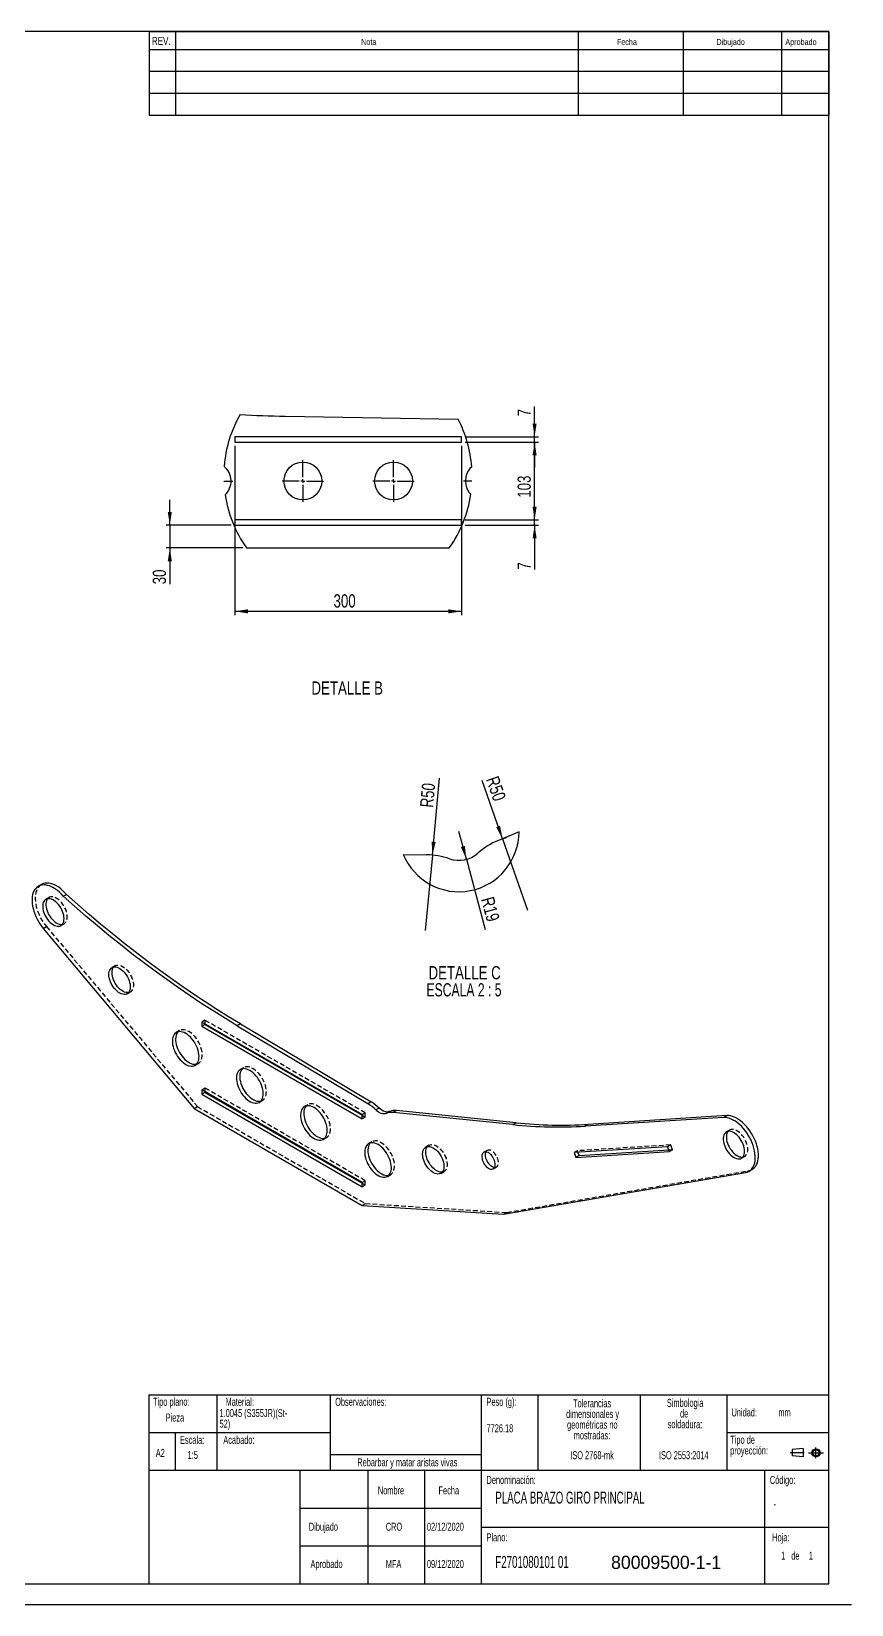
# Model space of a CAD drawing. Extents: x 0 to 2184, y -689 to 1399.
# Drawn here: x 376.9 to 594, y 0 to 416 of the extents above; entities that cross this region are included whole.
import ezdxf

# ---------------------------------------------------------------- set-up
doc = ezdxf.new("R2010")
doc.units = 0
for name, pattern in [('SLD-CENTRADA-TRAZOS-LARGOS', [19.05, 15.24, -1.27, 1.27, -1.27]), ('SLD-CONTINUA', [0]), ('SLD-DISCONTINUA', [1.905, 1.27, -0.635])]:
    doc.linetypes.add(name, pattern=pattern)
doc.layers.get('0').update_dxf_attribs({"linetype": 'CONTINUOUS'})
doc.layers.add('FORMATO', color=7, linetype='SLD-CONTINUA')
doc.layers.add('SLD-0', color=179, linetype='SLD-CONTINUA')
doc.styles.add('SLDTEXTSTYLE0', font='TXT', dxfattribs={"width": 0.75})
doc.styles.add('SLDTEXTSTYLE1', font='TXT', dxfattribs={"width": 0.605})
doc.styles.add('SLDTEXTSTYLE2', font='TXT', dxfattribs={"width": 0.6875})
doc.dimstyles.new('SLDDIMSTYLE0', dxfattribs={"dimtxt": 3.5, "dimasz": 3.5, "dimexe": 0, "dimexo": 0.0625, "dimgap": 0.875, "dimtad": 1, "dimdec": 1, "dimlfac": 5, "dimrnd": 1e-09, "dimzin": 12, "dimdsep": 46, "dimtxsty": 'SLDTEXTSTYLE0', "dimsah": 1, "dimcen": 0.09, "dimadec": 0, "dimazin": 0, "dimtfac": 1, "dimtdec": 1, "dimtmove": 0, "dimatfit": 0, "dimfxl": 1, "dimtolj": 1, "dimtzin": 12, "dimarcsym": 0})
doc.dimstyles.new('SLDDIMSTYLE1', dxfattribs={"dimtxt": 3.5, "dimasz": 3.5, "dimexe": 0, "dimexo": 0.0625, "dimgap": 0.875, "dimtad": 1, "dimdec": 1, "dimlfac": 5, "dimrnd": 1e-09, "dimzin": 12, "dimdsep": 46, "dimtxsty": 'SLDTEXTSTYLE0', "dimsah": 1, "dimcen": 0.09, "dimadec": 0, "dimazin": 0, "dimtfac": 1, "dimtdec": 1, "dimtofl": 0, "dimtmove": 0, "dimatfit": 3, "dimfxl": 1, "dimtolj": 1, "dimtzin": 12, "dimarcsym": 0})
doc.dimstyles.new('SLDDIMSTYLE10', dxfattribs={"dimtxt": 3.5, "dimasz": 3.5, "dimexe": 0, "dimexo": 0.0625, "dimgap": 0.875, "dimtad": 1, "dimdec": 1, "dimlfac": 2.5, "dimrnd": 1e-09, "dimzin": 12, "dimdsep": 46, "dimtxsty": 'SLDTEXTSTYLE0', "dimsah": 1, "dimcen": 0, "dimadec": 0, "dimazin": 0, "dimtfac": 1, "dimtdec": 1, "dimtofl": 0, "dimtmove": 0, "dimatfit": 3, "dimfxl": 1, "dimtolj": 1, "dimtzin": 12, "dimarcsym": 0})
doc.dimstyles.new('SLDDIMSTYLE9', dxfattribs={"dimtxt": 3.5, "dimasz": 3.5, "dimexe": 0, "dimexo": 0.0625, "dimgap": 0.875, "dimtad": 1, "dimdec": 1, "dimlfac": 2.5, "dimrnd": 1e-09, "dimzin": 12, "dimdsep": 46, "dimtxsty": 'SLDTEXTSTYLE0', "dimsah": 1, "dimcen": 0, "dimadec": 0, "dimazin": 0, "dimtfac": 1, "dimtdec": 1, "dimtofl": 0, "dimtmove": 0, "dimatfit": 3, "dimfxl": 1, "dimtolj": 1, "dimtzin": 12, "dimarcsym": 0})

# ---------------------------------------------------------------- blocks, each defined once
blk = doc.blocks.new('BLOQUE3')
at = {"color": 7, "linetype": 'SLD-CENTRADA-TRAZOS-LARGOS'}
for p, q in [((397.92, 130.06), (394.8, 130.06)), ((398.88, 130.02), (402.16, 130.02)), ((400.52, 128.85), (400.52, 131.19))]:
    blk.add_line(p, q, dxfattribs=at)
at = {"color": 7, "linetype": 'SLD-CONTINUA'}
for p, q in [((397.68, 130.95), (395.23, 130.77)), ((395.23, 130.77), (395.23, 129.34)), ((397.68, 129.16), (395.23, 129.34)), ((397.68, 130.95), (397.68, 129.16))]:
    blk.add_line(p, q, dxfattribs=at)
for radius in [0.892, 0.713]:
    blk.add_circle((400.52, 130.02), radius, dxfattribs=at)
blk = doc.blocks.new('SW_NOTE_0_1')
at = {"layer": 'SLD-0', "color": 0, "attachment_point": 1, "style": 'SLDTEXTSTYLE1'}
for s, insert, char_height in [('52)', (0, -0.09), 2.117), ('1.0045 (S355JR)(St-', (0, 2.73), 2.1167)]:
    blk.add_mtext(s, dxfattribs=dict(at, insert=insert, char_height=char_height))
blk = doc.blocks.new('SW_NOTE_0_2')
at = {"layer": 'SLD-0', "color": 0, "char_height": 2.117, "attachment_point": 2, "style": 'SLDTEXTSTYLE1'}
for s, insert in [('Simbologia', (7.11, 2.73)), ('de', (6.84, -0.09)), ('soldadura:', (7.06, -2.92))]:
    blk.add_mtext(s, dxfattribs=dict(at, insert=insert))
blk = doc.blocks.new('SW_NOTE_0_3')
at = {"layer": 'SLD-0', "color": 0, "attachment_point": 1, "style": 'SLDTEXTSTYLE1'}
for s, insert, char_height in [('Tipo de', (0, 2.73), 2.117), ('proyección:', (0, -0.09), 2.1167)]:
    blk.add_mtext(s, dxfattribs=dict(at, insert=insert, char_height=char_height))
blk = doc.blocks.new('SW_NOTE_0_4')
at = {"layer": 'SLD-0', "color": 0, "attachment_point": 2, "style": 'SLDTEXTSTYLE1'}
for s, insert, char_height in [('dimensionales y', (7.54, -0.09), 2.1167), ('Tolerancias', (7.41, 2.73), 2.1167), ('geométricas no', (7.46, -2.92), 2.1167), ('mostradas:', (7.38, -5.74), 2.117)]:
    blk.add_mtext(s, dxfattribs=dict(at, insert=insert, char_height=char_height))
blk = doc.blocks.new('_D_42')
at = {"layer": 'FORMATO', "color": 7, "transparency": 16777216}
for p, q in [((430.76, 306.45), (430.76, 261.68)), ((490.76, 306.45), (490.76, 261.68)), ((490.76, 262.68), (430.76, 262.68))]:
    blk.add_line(p, q, dxfattribs=at)
for points in [[(430.76, 262.68), (434.26, 262.14), (434.26, 263.22)], [(490.76, 262.68), (487.26, 263.22), (487.26, 262.14)]]:
    blk.add_solid(points, dxfattribs=at)
at = {"layer": 'FORMATO', "color": 7, "transparency": 16777216, "insert": (456.88, 267.19), "char_height": 3.5, "attachment_point": 1, "rotation": 0.0005, "style": 'SLDTEXTSTYLE0'}
blk.add_mtext('300', dxfattribs=at)
blk = doc.blocks.new('_D_43')
at = {"layer": 'FORMATO', "color": 7, "transparency": 16777216}
for p, q in [((510.1, 286.85), (510.1, 293.58)), ((491.76, 286.85), (511.1, 286.85)), ((491.76, 285.45), (511.1, 285.45)), ((510.1, 285.45), (510.1, 286.85)), ((510.1, 285.45), (510.1, 273.72))]:
    blk.add_line(p, q, dxfattribs=at)
for points in [[(510.1, 286.85), (510.64, 290.35), (509.56, 290.35)], [(510.1, 285.45), (509.56, 281.95), (510.64, 281.95)]]:
    blk.add_solid(points, dxfattribs=at)
at = {"layer": 'FORMATO', "color": 7, "transparency": 16777216, "insert": (505.59, 273.72), "char_height": 3.5, "attachment_point": 1, "rotation": 90.0005, "style": 'SLDTEXTSTYLE0'}
blk.add_mtext('7', dxfattribs=at)
blk = doc.blocks.new('_D_44')
at = {"layer": 'FORMATO', "color": 7, "transparency": 16777216}
for p, q in [((491.76, 307.45), (511.1, 307.45)), ((510.1, 286.85), (510.1, 307.45)), ((491.76, 286.85), (511.1, 286.85))]:
    blk.add_line(p, q, dxfattribs=at)
for points in [[(510.1, 307.45), (509.56, 303.95), (510.64, 303.95)], [(510.1, 286.85), (510.64, 290.35), (509.56, 290.35)]]:
    blk.add_solid(points, dxfattribs=at)
at = {"layer": 'FORMATO', "color": 7, "transparency": 16777216, "insert": (505.59, 292.73), "char_height": 3.5, "attachment_point": 1, "rotation": 90.0005, "style": 'SLDTEXTSTYLE0'}
blk.add_mtext('103', dxfattribs=at)
blk = doc.blocks.new('_D_45')
at = {"layer": 'FORMATO', "color": 7, "transparency": 16777216}
for p, q in [((413.54, 285.45), (413.54, 292.18)), ((429.76, 285.45), (412.54, 285.45)), ((413.54, 285.45), (413.54, 279.45)), ((432.83, 279.45), (412.54, 279.45)), ((413.54, 279.45), (413.54, 269.83))]:
    blk.add_line(p, q, dxfattribs=at)
for points in [[(413.54, 285.45), (414.08, 288.95), (413, 288.95)], [(413.54, 279.45), (413, 275.95), (414.08, 275.95)]]:
    blk.add_solid(points, dxfattribs=at)
at = {"layer": 'FORMATO', "color": 7, "transparency": 16777216, "insert": (409.03, 269.83), "char_height": 3.5, "attachment_point": 1, "rotation": 90.0005, "style": 'SLDTEXTSTYLE0'}
blk.add_mtext('30', dxfattribs=at)
blk = doc.blocks.new('_D_46')
at = {"layer": 'FORMATO', "color": 7, "transparency": 16777216}
for p, q in [((510.1, 308.85), (510.1, 316.85)), ((491.76, 308.85), (511.1, 308.85)), ((510.1, 307.45), (510.1, 308.85)), ((491.76, 307.45), (511.1, 307.45)), ((510.1, 307.45), (510.1, 300.72))]:
    blk.add_line(p, q, dxfattribs=at)
for points in [[(510.1, 308.85), (510.64, 312.35), (509.56, 312.35)], [(510.1, 307.45), (509.56, 303.95), (510.64, 303.95)]]:
    blk.add_solid(points, dxfattribs=at)
at = {"layer": 'FORMATO', "color": 7, "transparency": 16777216, "insert": (505.59, 314.27), "char_height": 3.5, "attachment_point": 1, "rotation": 90.0005, "style": 'SLDTEXTSTYLE0'}
blk.add_mtext('7', dxfattribs=at)
blk = doc.blocks.new('SW_CENTERMARKSYMBOL_18')
at = {"layer": 'FORMATO', "color": 0}
blk.add_line((0, 0), (2.43, 0), dxfattribs=at)
blk = doc.blocks.new('SW_CENTERMARKSYMBOL_19')
at = {"layer": 'FORMATO', "color": 0}
for p, q in [((0, 1), (0, 5.5)), ((-1, 0), (-5.5, 0)), ((0, 0), (-0.5, 0)), ((0, 0), (0, 0.5)), ((0, 0), (0, -0.5)), ((0, 0), (0.5, 0)), ((1, 0), (5.5, 0)), ((0, -1), (0, -5.5))]:
    blk.add_line(p, q, dxfattribs=at)
blk = doc.blocks.new('SW_CENTERMARKSYMBOL_20')
at = {"layer": 'FORMATO', "color": 0}
for p, q in [((0, 1), (0, 5.5)), ((-1, 0), (-5.5, 0)), ((0, 0), (-0.5, 0)), ((0, 0), (0, 0.5)), ((0, 0), (0, -0.5)), ((0, 0), (0.5, 0)), ((1, 0), (5.5, 0)), ((0, -1), (0, -5.5))]:
    blk.add_line(p, q, dxfattribs=at)
blk = doc.blocks.new('SW_CENTERMARKSYMBOL_21')
at = {"layer": 'FORMATO', "color": 0}
blk.add_line((0, 0), (-2.26, 0), dxfattribs=at)
blk = doc.blocks.new('_D_48')
at = {"layer": 'FORMATO', "color": 7, "transparency": 16777216}
for q in [(484.97, 218.55), (481.16, 178.31)]:
    blk.add_line((483.04, 198.22), q, dxfattribs=at)
blk.add_solid([(483.04, 198.22), (483.91, 201.65), (482.84, 201.76)], dxfattribs=at)
at = {"layer": 'FORMATO', "color": 7, "transparency": 16777216, "insert": (479.73, 211), "char_height": 3.5, "attachment_point": 1, "rotation": 84.5969, "style": 'SLDTEXTSTYLE0'}
blk.add_mtext('R50', dxfattribs=at)
blk = doc.blocks.new('_D_49')
at = {"layer": 'FORMATO', "color": 7, "transparency": 16777216}
for q in [(490.06, 204.44), (496.99, 178.57)]:
    blk.add_line((492.03, 197.1), q, dxfattribs=at)
blk.add_solid([(492.03, 197.1), (491.64, 200.62), (490.6, 200.34)], dxfattribs=at)
at = {"layer": 'FORMATO', "color": 7, "transparency": 16777216, "insert": (499.26, 187.47), "char_height": 3.5, "attachment_point": 1, "rotation": 285, "style": 'SLDTEXTSTYLE0'}
blk.add_mtext('R19', dxfattribs=at)
blk = doc.blocks.new('_D_50')
at = {"layer": 'FORMATO', "color": 7, "transparency": 16777216}
for q in [(496.23, 217.93), (508.18, 183.61)]:
    blk.add_line((501.6, 202.5), q, dxfattribs=at)
blk.add_arc((508.18, 183.61), 20, 106.3401, 109.5313, dxfattribs=at)
blk.add_solid([(501.6, 202.5), (500.96, 205.98), (499.94, 205.63)], dxfattribs=at)
at = {"layer": 'FORMATO', "color": 7, "transparency": 16777216, "insert": (500.48, 219.41), "char_height": 3.5, "attachment_point": 1, "rotation": 289.2025, "style": 'SLDTEXTSTYLE0'}
blk.add_mtext('R50', dxfattribs=at)
blk = doc.blocks.new('SW_NOTE_0_5')
at = {"layer": 'FORMATO', "color": 0, "char_height": 3.5, "attachment_point": 2}
for s, insert, style in [('DETALLE C', (11.38, 4.51), 'SLDTEXTSTYLE0'), ('ESCALA 2 : 5', (11.21, -0.01), 'SLDTEXTSTYLE2')]:
    blk.add_mtext(s, dxfattribs=dict(at, insert=insert, style=style))

msp = doc.modelspace()

# ---------------------------------------------------------------- linework, layer by layer
at = {"color": 7, "linetype": 'SLD-CONTINUA'}
for p, q in [((444.035773, 314.285453), (489.853621, 313.547075)), ((490.762346, 308.852061), (430.762347, 308.851548)), ((430.762347, 308.851548), (430.762362, 307.451549)), ((490.762357, 307.45206), (490.762346, 308.852061)), ((430.762362, 307.451549), (490.762357, 307.45206)), ((490.762532, 286.852061), (430.762534, 286.851549)), ((430.762534, 286.851549), (430.762541, 285.451548)), ((430.762541, 285.451548), (490.762545, 285.452062)), ((490.762545, 285.452062), (490.762532, 286.852061)), ((433.827091, 279.451577), (487.527157, 279.452035)), ((505.973001, 204.337727), (500.557123, 202.106154)), ((475.332663, 198.406256), (481.483875, 198.307126)), ((379.564519, 190.451525), (378.715991, 189.96168)), ((385.319393, 187.329427), (386.167922, 187.819272)), ((380.059989, 178.798654), (420.017816, 131.197954)), ((464.414606, 129.574968), (421.988202, 154.066793)), ((421.988202, 154.066793), (421.988204, 152.923633)), ((422.836732, 153.413478), (421.988204, 152.923633)), ((421.988204, 152.923633), (464.414616, 128.431805)), ((422.836734, 153.576953), (422.836732, 153.413478)), ((422.836732, 153.413478), (464.414604, 129.411492)), ((432.222452, 153.575379), (431.373924, 153.085534)), ((431.373924, 153.085534), (465.950692, 132.481331)), ((432.222452, 153.575379), (466.79922, 132.971176)), ((464.414741, 111.610996), (421.988329, 136.102819)), ((421.988329, 136.102819), (421.988331, 134.959661)), ((422.836859, 135.449506), (421.988331, 134.959661)), ((421.988331, 134.959661), (464.414743, 110.467833)), ((422.836861, 135.612982), (422.836859, 135.449506)), ((422.836859, 135.449506), (464.414739, 111.44752)), ((420.017816, 131.197954), (464.414782, 105.568565)), ((464.414616, 128.431805), (464.414606, 129.574968)), ((465.950692, 132.481331), (466.79922, 132.971176)), ((468.964956, 131.285998), (468.116428, 130.796153)), ((470.746473, 129.874223), (471.595001, 130.364068)), ((473.542638, 130.629315), (472.69411, 130.13947)), ((504.376741, 126.924444), (472.69411, 130.13947)), ((505.225269, 127.414288), (473.542638, 130.629315)), ((560.952994, 129.303199), (524.317408, 127.001722)), ((560.104465, 128.813354), (560.952994, 129.303199)), ((504.376741, 126.924444), (505.225269, 127.414288)), ((560.104465, 128.813354), (523.46888, 126.511877)), ((523.46888, 126.511877), (524.317408, 127.001722)), ((545.290529, 121.067453), (520.552666, 119.513399)), ((545.770473, 119.790563), (545.290529, 121.067453)), ((520.552666, 119.513399), (521.032607, 118.236512)), ((521.032607, 118.236512), (545.770473, 119.790563)), ((521.881136, 118.726357), (521.032607, 118.236512)), ((521.56149, 119.576775), (521.881136, 118.726357)), ((521.881136, 118.726357), (545.610175, 120.217033)), ((501.881142, 103.202857), (565.927989, 114.259791)), ((566.84668, 114.588454), (567.695208, 115.078299)), ((464.414743, 110.467833), (464.414741, 111.610996)), ((464.414782, 105.568565), (501.881142, 103.202857)), ((0, 0), (593.999974, 0))]:
    msp.add_line(p, q, dxfattribs=at)
at = {"color": 7, "linetype": 'SLD-DISCONTINUA'}
for p, q in [((381.564363, 186.987327), (380.715835, 186.497483)), ((380.059989, 178.798654), (380.908517, 179.288499)), ((380.908517, 179.288499), (420.866344, 131.687799)), ((384.715507, 179.569093), (385.564035, 180.058938)), ((399.079336, 168.95189), (398.230808, 168.462045)), ((402.23048, 161.533654), (403.079008, 162.023499)), ((422.83673, 154.556637), (421.988202, 154.066793)), ((465.263134, 130.064813), (422.83673, 154.556637)), ((422.83673, 154.556637), (422.836734, 153.576953)), ((416.094361, 151.782496), (415.245833, 151.292652)), ((420.245418, 142.632166), (421.093947, 143.122011)), ((433.064926, 141.985766), (432.216397, 141.495921)), ((422.836857, 136.592664), (421.988329, 136.102819)), ((465.263269, 112.100841), (422.836857, 136.592664)), ((422.836857, 136.592664), (422.836861, 135.612982)), ((437.215991, 132.835433), (438.06452, 133.325278)), ((420.017816, 131.197954), (420.866344, 131.687799)), ((420.866344, 131.687799), (465.26331, 106.05841)), ((450.035482, 132.189039), (449.186954, 131.699194)), ((464.414604, 129.411492), (465.263145, 128.92165)), ((465.263134, 130.064813), (464.414606, 129.574968)), ((465.263145, 128.92165), (465.263134, 130.064813)), ((465.263145, 128.92165), (464.414616, 128.431805)), ((561.695696, 125.470885), (560.847168, 124.98104)), ((454.186548, 123.038705), (455.035076, 123.52855)), ((467.006047, 122.392308), (466.157519, 121.902463)), ((482.132408, 121.458876), (481.28388, 120.969031)), ((546.139057, 121.557297), (521.401194, 120.003244)), ((546.139057, 121.557297), (545.290529, 121.067453)), ((546.619001, 120.280408), (546.139057, 121.557297)), ((497.508744, 120.092424), (496.660216, 119.602579)), ((521.401194, 120.003244), (520.552666, 119.513399)), ((521.401194, 120.003244), (521.56149, 119.576775)), ((545.610175, 120.217033), (546.619001, 120.280408)), ((546.619001, 120.280408), (545.770473, 119.790563)), ((564.846843, 118.052649), (565.695371, 118.542494)), ((471.157113, 113.241975), (472.005641, 113.73182)), ((485.283552, 114.040642), (486.13208, 114.530487)), ((499.160009, 115.272335), (500.008537, 115.762179)), ((502.72967, 103.692702), (566.776517, 114.749636)), ((565.927989, 114.259791), (566.776517, 114.749636)), ((464.414739, 111.44752), (465.263271, 110.957677)), ((465.263269, 112.100841), (464.414741, 111.610996)), ((465.263271, 110.957677), (464.414743, 110.467833)), ((465.263271, 110.957677), (465.263269, 112.100841)), ((464.414782, 105.568565), (465.26331, 106.05841)), ((465.26331, 106.05841), (502.72967, 103.692702)), ((501.881142, 103.202857), (502.72967, 103.692702))]:
    msp.add_line(p, q, dxfattribs=at)
at = {"color": 7, "linetype": 'SLD-CONTINUA', "flags": 128}
for points in [[(385.319393, 187.329427), (384.831877, 187.86964), (384.32533, 188.366339), (383.804295, 188.815063), (383.273479, 189.211766), (382.737622, 189.552893), (382.20159, 189.835358), (381.67016, 190.056636), (381.14815, 190.214724), (380.640253, 190.308201), (380.151005, 190.336237), (379.684836, 190.29857), (379.245954, 190.195534), (378.838268, 190.02807), (378.465471, 189.797675), (378.1309, 189.506429), (377.837585, 189.156944), (377.588161, 188.752366), (377.384851, 188.296341), (377.229514, 187.792962), (377.12353, 187.246764), (377.067842, 186.662665), (377.062983, 186.045907), (377.108968, 185.40205), (377.205398, 184.736881), (377.351406, 184.056384), (377.545668, 183.366685), (377.786437, 182.673988), (378.07156, 181.98452), (378.398463, 181.304488), (378.764198, 180.640012), (379.16548, 179.997067), (379.598711, 179.381435), (380.059989, 178.798654)], [(386.167922, 187.819272), (385.680405, 188.359485), (385.173858, 188.856184), (384.652823, 189.304908), (384.122007, 189.70161), (383.58615, 190.042738), (383.050118, 190.325202), (382.518688, 190.546481), (381.996678, 190.704569), (381.488781, 190.798046), (380.999534, 190.826082), (380.533364, 190.788415), (380.094482, 190.685379), (379.686796, 190.517915), (379.564519, 190.451525)], [(431.373924, 153.085534), (428.264597, 154.968759), (425.157007, 156.911708), (422.052056, 158.913822), (418.9506, 160.974541), (415.853561, 163.093261), (412.761817, 165.269379), (409.676234, 167.502279), (406.597709, 169.791317), (403.527129, 172.135836), (400.465366, 174.535167), (397.413313, 176.988618), (394.371797, 179.495503), (391.341749, 182.055083), (388.323985, 184.666642), (385.319393, 187.329427)], [(432.222452, 153.575379), (429.113125, 155.458604), (426.005535, 157.401553), (422.900585, 159.403667), (419.799128, 161.464385), (416.702089, 163.583106), (413.610346, 165.759223), (410.524762, 167.992124), (407.446237, 170.281162), (404.375657, 172.625681), (401.313894, 175.025012), (398.261841, 177.478463), (395.220325, 179.985347), (392.190277, 182.544928), (389.172514, 185.156487), (386.167922, 187.819272)], [(379.944414, 183.979696), (380.04456, 183.501177), (380.192385, 183.014304), (380.385213, 182.527778), (380.619639, 182.050269), (380.891469, 181.590301), (381.195859, 181.156082), (381.527365, 180.755363), (381.880061, 180.3953), (382.247688, 180.082304), (382.623666, 179.821969), (383.001268, 179.618946), (383.373796, 179.476844), (383.734563, 179.398212), (384.077149, 179.384449), (384.395455, 179.435794), (384.683773, 179.55134), (384.936969, 179.729022), (385.150526, 179.965669), (385.32064, 180.257055), (385.444256, 180.597987), (385.519199, 180.982371), (385.544101, 181.403358), (385.518527, 181.853431), (385.44294, 182.324558), (385.318689, 182.808331), (385.147985, 183.296118), (384.933864, 183.77922), (384.680177, 184.249004), (384.391423, 184.697098), (384.072771, 185.115499), (383.729901, 185.496743), (383.368932, 185.834027), (382.996292, 186.121335), (382.618662, 186.353532), (382.242763, 186.526479), (381.875286, 186.637095), (381.522829, 186.683394), (381.19164, 186.664562), (380.887647, 186.58093), (380.616295, 186.433984), (380.382392, 186.226358), (380.19012, 185.961753), (380.042923, 185.644887), (379.943423, 185.281417), (379.893404, 184.877826), (379.893724, 184.441326), (379.944414, 183.979696)], [(381.185608, 186.663576), (381.038648, 186.451598), (380.891452, 186.134732), (380.791951, 185.771262), (380.741932, 185.36767), (380.742252, 184.931171), (380.792943, 184.469541)], [(380.792943, 184.469541), (380.893088, 183.991022), (381.040913, 183.504149), (381.233741, 183.017623), (381.468167, 182.540114), (381.739998, 182.080146), (382.044388, 181.645927), (382.375893, 181.245208), (382.728589, 180.885145), (383.096216, 180.572149), (383.472194, 180.311814), (383.849796, 180.10879), (384.222324, 179.966689), (384.583092, 179.888057), (384.925677, 179.874294), (385.094271, 179.892842)], [(403.001901, 164.051442), (403.052592, 163.589811), (403.052928, 163.153306), (403.002893, 162.74972), (402.903392, 162.38625), (402.756195, 162.069384), (402.56394, 161.804774), (402.330037, 161.597147), (402.058668, 161.450207), (401.754675, 161.366575), (401.423504, 161.347738), (401.071029, 161.394042), (400.703569, 161.504653), (400.327653, 161.677605), (399.950023, 161.909803), (399.5774, 162.197105), (399.216431, 162.534389), (398.873545, 162.915638), (398.554893, 163.33404), (398.266155, 163.782127), (398.012452, 164.251918), (397.798347, 164.735014), (397.627643, 165.222801), (397.503375, 165.70658), (397.427788, 166.177707), (397.402231, 166.627774), (397.427133, 167.048761), (397.502059, 167.433151), (397.625692, 167.774077), (397.795789, 168.065469), (398.009346, 168.302116), (398.262559, 168.479792), (398.550877, 168.595338), (398.869167, 168.646688), (399.211752, 168.632925), (399.572536, 168.554288), (399.945048, 168.412192), (400.322666, 168.209163), (400.698628, 167.948834), (401.066255, 167.635838), (401.418967, 167.275768), (401.750473, 166.87505), (402.054846, 166.440836), (402.326677, 165.980869), (402.561103, 165.50336), (402.753947, 165.016828), (402.901756, 164.52996), (403.001901, 164.051442)], [(402.609244, 161.857404), (402.603204, 161.85642), (402.272032, 161.837582), (401.919557, 161.883887), (401.552098, 161.994498), (401.176182, 162.16745), (400.798551, 162.399647), (400.425928, 162.68695), (400.064959, 163.024234), (399.722073, 163.405483), (399.403421, 163.823885), (399.114683, 164.271972), (398.86098, 164.741763), (398.646875, 165.224859), (398.476171, 165.712646), (398.351903, 166.196425), (398.276316, 166.667552), (398.25076, 167.117619), (398.275661, 167.538606), (398.350587, 167.922996), (398.47422, 168.263922), (398.644318, 168.555313), (398.700581, 168.628138)], [(414.281565, 148.145417), (414.389533, 147.615707), (414.544608, 147.076829), (414.744626, 146.536342), (414.986776, 146.001835), (415.267636, 145.480818), (415.583303, 144.980593), (415.929307, 144.508193), (416.300806, 144.070246), (416.692599, 143.672894), (417.09917, 143.321721), (417.514824, 143.021654), (417.933703, 142.776912), (418.349963, 142.590915), (418.75772, 142.466292), (419.151275, 142.404783), (419.525105, 142.407252), (419.873936, 142.47367), (420.192908, 142.603095), (420.477518, 142.793718), (420.723778, 143.042859), (420.928235, 143.347022), (421.088016, 143.701936), (421.200875, 144.102621), (421.265232, 144.543451), (421.280174, 145.018239), (421.245508, 145.520315), (421.161707, 146.042639), (421.029949, 146.577874), (420.852094, 147.118506), (420.630624, 147.656948), (420.368658, 148.185637), (420.069867, 148.697157), (419.73845, 149.184326), (419.379062, 149.640301), (418.996744, 150.058687), (418.596855, 150.433609), (418.185035, 150.759797), (417.767027, 151.032684), (417.348726, 151.248431), (416.936003, 151.40401), (416.534625, 151.497245), (416.150269, 151.526813), (415.788292, 151.492314), (415.453801, 151.39422), (415.151477, 151.233916), (414.885582, 151.013643), (414.659834, 150.736502), (414.477385, 150.406387), (414.340837, 150.027919), (414.252067, 149.606425), (414.212343, 149.147812), (414.222226, 148.658518), (414.281565, 148.145417)], [(415.706352, 151.474774), (415.508362, 151.226347), (415.325913, 150.896232), (415.189365, 150.517764), (415.100595, 150.09627), (415.060871, 149.637657), (415.070754, 149.148363), (415.130093, 148.635262)], [(415.130093, 148.635262), (415.238061, 148.105552), (415.393137, 147.566674), (415.593154, 147.026187), (415.835304, 146.49168), (416.116164, 145.970663), (416.431831, 145.470437), (416.777835, 144.998038), (417.149334, 144.560091), (417.541128, 144.162738), (417.947698, 143.811565), (418.363352, 143.511499), (418.782231, 143.266756), (419.198491, 143.08076), (419.606248, 142.956137), (419.999803, 142.894628), (420.373633, 142.897097), (420.633436, 142.939886)], [(431.25213, 138.348684), (431.360097, 137.818977), (431.515173, 137.280098), (431.715191, 136.739612), (431.957333, 136.205108), (432.238201, 135.684088), (432.55386, 135.183865), (432.899872, 134.711463), (433.271379, 134.273513), (433.663164, 133.876163), (434.069743, 133.524987), (434.485389, 133.224924), (434.904276, 132.980176), (435.320519, 132.794188), (435.728284, 132.669561), (436.12184, 132.608053), (436.495661, 132.610525), (436.844501, 132.676939), (437.163473, 132.806365), (437.448083, 132.996987), (437.694342, 133.246129), (437.8988, 133.550291), (438.058581, 133.905205), (438.17144, 134.305891), (438.235796, 134.746721), (438.250739, 135.221508), (438.216073, 135.723585), (438.132272, 136.245909), (438.000513, 136.781143), (437.822659, 137.321773), (437.601189, 137.860215), (437.339222, 138.388907), (437.040432, 138.900427), (436.709015, 139.387595), (436.349627, 139.843571), (435.967309, 140.261956), (435.56742, 140.636878), (435.155591, 140.963068), (434.737592, 141.235954), (434.319291, 141.451701), (433.90656, 141.607281), (433.505198, 141.700513), (433.120834, 141.730082), (432.758865, 141.695581), (432.424366, 141.59749), (432.12205, 141.437181), (431.856147, 141.216913), (431.63039, 140.939775), (431.44795, 140.609657), (431.311394, 140.231192), (431.222631, 139.809694), (431.182908, 139.351081), (431.19279, 138.861788), (431.25213, 138.348684)], [(432.676908, 141.678046), (432.478918, 141.42962), (432.296478, 141.099502), (432.159922, 140.721036), (432.071159, 140.299539), (432.031436, 139.840926), (432.041319, 139.351633), (432.100658, 138.838529)], [(432.100658, 138.838529), (432.208626, 138.308822), (432.363701, 137.769943), (432.563719, 137.229456), (432.805861, 136.694953), (433.086729, 136.173933), (433.402388, 135.67371), (433.7484, 135.201308), (434.119907, 134.763358), (434.511692, 134.366008), (434.918271, 134.014832), (435.333917, 133.714769), (435.752804, 133.470021), (436.169048, 133.284033), (436.576812, 133.159406), (436.970368, 133.097897), (437.344189, 133.100369), (437.604001, 133.143155)], [(448.222686, 128.551957), (448.330654, 128.022249), (448.485738, 127.483368), (448.685747, 126.942884), (448.927897, 126.408377), (449.208766, 125.887358), (449.524424, 125.387135), (449.870428, 124.914735), (450.241935, 124.476785), (450.633729, 124.079433), (451.040299, 123.72826), (451.455946, 123.428194), (451.874832, 123.183448), (452.291084, 122.997458), (452.698841, 122.872834), (453.092396, 122.811325), (453.466226, 122.813792), (453.815065, 122.880209), (454.134038, 123.009634), (454.418648, 123.200257), (454.664907, 123.449399), (454.869365, 123.753561), (455.029146, 124.108475), (455.142005, 124.509158), (455.206353, 124.949991), (455.221304, 125.424778), (455.186638, 125.926855), (455.102837, 126.449179), (454.971078, 126.984413), (454.793215, 127.525046), (454.571754, 128.063485), (454.309787, 128.592176), (454.010997, 129.103697), (453.679579, 129.590865), (453.320192, 130.046841), (452.937873, 130.465225), (452.537985, 130.840148), (452.126156, 131.166337), (451.708149, 131.439226), (451.289847, 131.654974), (450.877124, 131.810551), (450.475755, 131.903783), (450.09139, 131.933354), (449.729421, 131.898853), (449.394931, 131.800759), (449.092607, 131.640454), (448.826703, 131.420185), (448.600955, 131.143044), (448.418515, 130.812927), (448.281958, 130.434461), (448.193188, 130.012967), (448.153472, 129.554351), (448.163347, 129.06506), (448.222686, 128.551957)], [(449.647473, 131.881316), (449.449483, 131.632889), (449.267043, 131.302771), (449.130486, 130.924306), (449.041716, 130.502812), (449.002, 130.044196), (449.011875, 129.554905), (449.071214, 129.041802)], [(449.071214, 129.041802), (449.179182, 128.512094), (449.334266, 127.973213), (449.534275, 127.432729), (449.776425, 126.898222), (450.057294, 126.377203), (450.372953, 125.87698), (450.718956, 125.40458), (451.090464, 124.96663), (451.482257, 124.569278), (451.888827, 124.218105), (452.304474, 123.918039), (452.723361, 123.673293), (453.139612, 123.487302), (453.547369, 123.362679), (453.940925, 123.30117), (454.314755, 123.303636), (454.574558, 123.346428)], [(470.746473, 129.874223), (470.467601, 129.790011), (470.163466, 129.764386), (469.839237, 129.797789), (469.500438, 129.889648), (469.152823, 130.038402), (468.802317, 130.24152), (468.454886, 130.495542), (468.116428, 130.796153)], [(471.595001, 130.364068), (471.316129, 130.279856), (471.011995, 130.254231), (470.687765, 130.287634), (470.348966, 130.379493), (470.001351, 130.528247), (469.650845, 130.731365), (469.303414, 130.985387), (468.964956, 131.285998)], [(567.695208, 115.078299), (567.99707, 115.281101), (568.329385, 115.584881), (568.619032, 115.947791), (568.863346, 116.366489), (569.060078, 116.837119), (569.207414, 117.35535), (569.303998, 117.916407), (569.348943, 118.515126), (569.341833, 119.145995), (569.282735, 119.803203), (569.172191, 120.4807), (569.011221, 121.172248), (568.801306, 121.871479), (568.544379, 122.571955), (568.242806, 123.267227), (567.899363, 123.950892), (567.517213, 124.616655), (567.099874, 125.258387), (566.65119, 125.870178), (566.175292, 126.446396), (565.67656, 126.981735), (565.159588, 127.471266), (564.629136, 127.910481), (564.090087, 128.295336), (563.547406, 128.622288), (563.006088, 128.888327), (562.471119, 129.091002), (561.947423, 129.228446), (561.439823, 129.299397), (560.952994, 129.303199)], [(560.075754, 122.463252), (560.175899, 121.984733), (560.323709, 121.497864), (560.516548, 121.011334), (560.750974, 120.533826), (561.022804, 120.073858), (561.327186, 119.639642), (561.65869, 119.238924), (562.011399, 118.878855), (562.37902, 118.565862), (562.754992, 118.305528), (563.132606, 118.102501), (563.505123, 117.960403), (563.865896, 117.88177), (564.208487, 117.868005), (564.526783, 117.919353), (564.815102, 118.034899), (565.068301, 118.21258), (565.281861, 118.449226), (565.451971, 118.740613), (565.575595, 119.081542), (565.650528, 119.46593), (565.675431, 119.886916), (565.649861, 120.336988), (565.574274, 120.808115), (565.450019, 121.291889), (565.279313, 121.779677), (565.065203, 122.262776), (564.811509, 122.732562), (564.522758, 123.180655), (564.204103, 123.599057), (563.861231, 123.980301), (563.50026, 124.317586), (563.127631, 124.604891), (562.749995, 124.837089), (562.37409, 125.010038), (562.006624, 125.120651), (561.654155, 125.166954), (561.322972, 125.14812), (561.018985, 125.064486), (560.74762, 124.917545), (560.513718, 124.709918), (560.321454, 124.44531), (560.174258, 124.128444), (560.074758, 123.764974), (560.024728, 123.361386), (560.025062, 122.924882), (560.075754, 122.463252)], [(565.927989, 114.259791), (566.368518, 114.371702), (566.776621, 114.549402), (567.148542, 114.791256), (567.480856, 115.095037), (567.770504, 115.457947), (568.014818, 115.876644), (568.211549, 116.347275), (568.358885, 116.865505), (568.45547, 117.426562), (568.500415, 118.025282), (568.493305, 118.65615), (568.434206, 119.313358), (568.323663, 119.990855), (568.162693, 120.682403), (567.952778, 121.381634), (567.695851, 122.082111), (567.394278, 122.777382), (567.050834, 123.461047), (566.668685, 124.12681), (566.251346, 124.768542), (565.802662, 125.380334), (565.326763, 125.956551), (564.828032, 126.49189), (564.31106, 126.981421), (563.780608, 127.420637), (563.241559, 127.805492), (562.698878, 128.132443), (562.15756, 128.398482), (561.622591, 128.601157), (561.098895, 128.738602), (560.591295, 128.809552), (560.104465, 128.813354)], [(561.316939, 125.147134), (561.169982, 124.935155), (561.022787, 124.618289), (560.923286, 124.254819), (560.873256, 123.851231), (560.873591, 123.414727), (560.924282, 122.953097)], [(465.193251, 118.755227), (465.301219, 118.225519), (465.456303, 117.686638), (465.656312, 117.146154), (465.898454, 116.61165), (466.179331, 116.090627), (466.494981, 115.590405), (466.840993, 115.118002), (467.212501, 114.680052), (467.604294, 114.282703), (468.010864, 113.93153), (468.426511, 113.631464), (468.845397, 113.386718), (469.261641, 113.200727), (469.669405, 113.076104), (470.062961, 113.014595), (470.436783, 113.017064), (470.78563, 113.083479), (471.104594, 113.212907), (471.389213, 113.403524), (471.635472, 113.652668), (471.83993, 113.956831), (471.999702, 114.311748), (472.112561, 114.712431), (472.176918, 115.15326), (472.191868, 115.628048), (472.157194, 116.130127), (472.073393, 116.652451), (471.941643, 117.187683), (471.76378, 117.728315), (471.54231, 118.266757), (471.280344, 118.795449), (470.981562, 119.306966), (470.650144, 119.794135), (470.290757, 120.25011), (469.90843, 120.668498), (469.508549, 121.043418), (469.096713, 121.36961), (468.678713, 121.642496), (468.260412, 121.858243), (467.847681, 122.013823), (467.44632, 122.107052), (467.061955, 122.136624), (466.699986, 122.10212), (466.365495, 122.004029), (466.063172, 121.843724), (465.797268, 121.623455), (465.571511, 121.346317), (465.389079, 121.016196), (465.252515, 120.637734), (465.163752, 120.216237), (465.124037, 119.757621), (465.133912, 119.26833), (465.193251, 118.755227)], [(466.618038, 122.084583), (466.420039, 121.836162), (466.237608, 121.506041), (466.101043, 121.127579), (466.012281, 120.706081), (465.972565, 120.247466), (465.98244, 119.758175), (466.041779, 119.245072)], [(486.054965, 116.558432), (486.105655, 116.096801), (486.105991, 115.660297), (486.055964, 115.256707), (485.956464, 114.893238), (485.809267, 114.576371), (485.617004, 114.311764), (485.3831, 114.104138), (485.111732, 113.957196), (484.807747, 113.873563), (484.476567, 113.854728), (484.124093, 113.901032), (483.756633, 114.011643), (483.380725, 114.184591), (483.003087, 114.416793), (482.630464, 114.704096), (482.269486, 115.041382), (481.926616, 115.422626), (481.607965, 115.841027), (481.31921, 116.289119), (481.065515, 116.758907), (480.851402, 117.242006), (480.680698, 117.729795), (480.556447, 118.213567), (480.48086, 118.684693), (480.455287, 119.134766), (480.480188, 119.555753), (480.555123, 119.94014), (480.678747, 120.28107), (480.848861, 120.572457), (481.062418, 120.809102), (481.315615, 120.986783), (481.603941, 121.102327), (481.922231, 121.153677), (482.264824, 121.139913), (482.6256, 121.061277), (482.998111, 120.919181), (483.37573, 120.716152), (483.7517, 120.45582), (484.119318, 120.142828), (484.472031, 119.782757), (484.803536, 119.382038), (485.107918, 118.947823), (485.379749, 118.487855), (485.614175, 118.010346), (485.807011, 117.523819), (485.954819, 117.036949), (486.054965, 116.558432)], [(485.662308, 114.364393), (485.656275, 114.363408), (485.325095, 114.344573), (484.972621, 114.390877), (484.605161, 114.501488), (484.229254, 114.674436), (483.851615, 114.906638), (483.478992, 115.193941), (483.118014, 115.531227), (482.775144, 115.912471), (482.456493, 116.330872), (482.167738, 116.778964), (481.914043, 117.248752), (481.699931, 117.731851), (481.529226, 118.21964), (481.404975, 118.703412), (481.329388, 119.174538), (481.303815, 119.62461), (481.328716, 120.045598), (481.403651, 120.429985), (481.527276, 120.770915), (481.697389, 121.062302), (481.753645, 121.135128)], [(560.924282, 122.953097), (561.024427, 122.474577), (561.172237, 121.987709), (561.365076, 121.501179), (561.599502, 121.02367), (561.871332, 120.563703), (562.175714, 120.129487), (562.507218, 119.728769), (562.859927, 119.3687), (563.227548, 119.055706), (563.60352, 118.795373), (563.981134, 118.592346), (564.353651, 118.450248), (564.714424, 118.371615), (565.057015, 118.35785), (565.2256, 118.376401)], [(466.041779, 119.245072), (466.149747, 118.715364), (466.304831, 118.176483), (466.50484, 117.635999), (466.746982, 117.101495), (467.027859, 116.580472), (467.343509, 116.08025), (467.689521, 115.607847), (468.061029, 115.169897), (468.452822, 114.772547), (468.859392, 114.421374), (469.275039, 114.121308), (469.693925, 113.876563), (470.110169, 113.690572), (470.517934, 113.565949), (470.911489, 113.50444), (471.285311, 113.506909), (471.545122, 113.549697)], [(496.178082, 118.02896), (496.262757, 117.647935), (496.394829, 117.260853), (496.570498, 116.87885), (496.784696, 116.51292), (497.031271, 116.173586), (497.303136, 115.870608), (497.592454, 115.612711), (497.890914, 115.407307), (498.189926, 115.260306), (498.480892, 115.175935), (498.755436, 115.156627), (499.005658, 115.202934), (499.224365, 115.313524), (499.405263, 115.485215), (499.543149, 115.71307), (499.634057, 115.990531), (499.675369, 116.309616), (499.665894, 116.661152), (499.605912, 117.035016), (499.497148, 117.420457), (499.342722, 117.806391), (499.147084, 118.18171), (498.915861, 118.535617), (498.655705, 118.857934), (498.3741, 119.139383), (498.079148, 119.371874), (497.77933, 119.548713), (497.483272, 119.664818), (497.199498, 119.716844), (496.936166, 119.703296), (496.700858, 119.624561), (496.500327, 119.482912), (496.340362, 119.282417), (496.225556, 119.028844), (496.159203, 118.729494), (496.143225, 118.392972), (496.178082, 118.02896)], [(497.02661, 118.518805), (497.111285, 118.13778), (497.243358, 117.750697), (497.419026, 117.368695), (497.633224, 117.002765), (497.879799, 116.66343), (498.151665, 116.360453), (498.440982, 116.102556), (498.739442, 115.897152), (499.038454, 115.750151), (499.32942, 115.66578), (499.510092, 115.64576)]]:
    msp.add_lwpolyline(points, dxfattribs=at)
at = {"color": 7, "linetype": 'SLD-DISCONTINUA', "flags": 128}
for points in [[(379.564519, 190.451525), (379.314, 190.28752), (378.979428, 189.996274), (378.686114, 189.646788), (378.436689, 189.24221), (378.233379, 188.786186), (378.078042, 188.282807), (377.972058, 187.736609), (377.91637, 187.15251), (377.911511, 186.535752), (377.957496, 185.891895), (378.053926, 185.226726), (378.199935, 184.546229), (378.394196, 183.85653), (378.634965, 183.163833), (378.920088, 182.474365), (379.246991, 181.794333), (379.612726, 181.129856), (380.014008, 180.486912), (380.447239, 179.87128), (380.908517, 179.288499)], [(385.094271, 179.892842), (385.243983, 179.925639), (385.532301, 180.041185), (385.785498, 180.218867), (385.999054, 180.455514), (386.169168, 180.7469), (386.292784, 181.087832), (386.367727, 181.472216), (386.392629, 181.893202), (386.367055, 182.343276), (386.291469, 182.814403), (386.167217, 183.298176), (385.996513, 183.785963), (385.782392, 184.269065), (385.528705, 184.738849), (385.239951, 185.186943), (384.921299, 185.605344), (384.578429, 185.986588), (384.21746, 186.323871), (383.844821, 186.61118), (383.46719, 186.843377), (383.091291, 187.016324), (382.723814, 187.12694), (382.371357, 187.173239), (382.040168, 187.154407), (381.736176, 187.070775), (381.464824, 186.923829), (381.23092, 186.716203), (381.185608, 186.663576)], [(398.700581, 168.628138), (398.857874, 168.791961), (399.111087, 168.969637), (399.399405, 169.085183), (399.717695, 169.136533), (400.06028, 169.12277), (400.421065, 169.044133), (400.793576, 168.902037), (401.171195, 168.699008), (401.547156, 168.438679), (401.914783, 168.125683), (402.267495, 167.765613), (402.599001, 167.364895), (402.903374, 166.930681), (403.175205, 166.470714), (403.409631, 165.993205), (403.602475, 165.506673), (403.750284, 165.019805), (403.850429, 164.541286)], [(403.850429, 164.541286), (403.90112, 164.079656), (403.901456, 163.643151), (403.851421, 163.239565), (403.75192, 162.876095), (403.604724, 162.559229), (403.412468, 162.294619), (403.178565, 162.086992), (402.907196, 161.940052), (402.609244, 161.857404)], [(420.633436, 142.939886), (420.722464, 142.963514), (421.041436, 143.09294), (421.326046, 143.283563), (421.572306, 143.532704), (421.776763, 143.836866), (421.936544, 144.191781), (422.049403, 144.592466), (422.11376, 145.033296), (422.128702, 145.508084), (422.094036, 146.01016), (422.010235, 146.532484), (421.878477, 147.067719), (421.700622, 147.608351), (421.479152, 148.146793), (421.217186, 148.675482), (420.918396, 149.187002), (420.586978, 149.674171), (420.227591, 150.130146), (419.845272, 150.548532), (419.445383, 150.923454), (419.033563, 151.249642), (418.615556, 151.522529), (418.197254, 151.738276), (417.784531, 151.893855), (417.383153, 151.987089), (416.998797, 152.016658), (416.63682, 151.982159), (416.302329, 151.884065), (416.000005, 151.723761), (415.73411, 151.503488), (415.706352, 151.474774)], [(437.604001, 133.143155), (437.693029, 133.166784), (438.012001, 133.296209), (438.296611, 133.486832), (438.542871, 133.735974), (438.747328, 134.040136), (438.907109, 134.39505), (439.019968, 134.795736), (439.084325, 135.236566), (439.099267, 135.711353), (439.064601, 136.21343), (438.9808, 136.735754), (438.849042, 137.270988), (438.671187, 137.811618), (438.449717, 138.35006), (438.187751, 138.878752), (437.88896, 139.390272), (437.557543, 139.87744), (437.198155, 140.333416), (436.815837, 140.751801), (436.415948, 141.126723), (436.00412, 141.452913), (435.58612, 141.725799), (435.167819, 141.941546), (434.755088, 142.097126), (434.353726, 142.190358), (433.969362, 142.219927), (433.607393, 142.185426), (433.272894, 142.087335), (432.970579, 141.927026), (432.704675, 141.706758), (432.676908, 141.678046)], [(454.574558, 123.346428), (454.663594, 123.370054), (454.982566, 123.499479), (455.267176, 123.690102), (455.513435, 123.939244), (455.717893, 124.243406), (455.877674, 124.59832), (455.990533, 124.999003), (456.054881, 125.439835), (456.069832, 125.914623), (456.035166, 126.4167), (455.951365, 126.939023), (455.819606, 127.474258), (455.641743, 128.014891), (455.420282, 128.55333), (455.158315, 129.082021), (454.859525, 129.593542), (454.528107, 130.08071), (454.16872, 130.536685), (453.786402, 130.95507), (453.386513, 131.329993), (452.974684, 131.656182), (452.556677, 131.929071), (452.138375, 132.144818), (451.725653, 132.300396), (451.324283, 132.393627), (450.939918, 132.423199), (450.577949, 132.388698), (450.243459, 132.290604), (449.941135, 132.130299), (449.675231, 131.91003), (449.647473, 131.881316)], [(565.2256, 118.376401), (565.375311, 118.409198), (565.663631, 118.524743), (565.91683, 118.702425), (566.130389, 118.93907), (566.300499, 119.230458), (566.424123, 119.571387), (566.499056, 119.955775), (566.523959, 120.376761), (566.498389, 120.826833), (566.422802, 121.29796), (566.298548, 121.781734), (566.127842, 122.269522), (565.913731, 122.75262), (565.660037, 123.222407), (565.371286, 123.6705), (565.052631, 124.088902), (564.709759, 124.470146), (564.348788, 124.807431), (563.976159, 125.094735), (563.598523, 125.326934), (563.222618, 125.499883), (562.855152, 125.610496), (562.502683, 125.656798), (562.1715, 125.637965), (561.867514, 125.554331), (561.596148, 125.40739), (561.362247, 125.199762), (561.316939, 125.147134)], [(471.545122, 113.549697), (471.634158, 113.573323), (471.953122, 113.702752), (472.237741, 113.893369), (472.484, 114.142513), (472.688458, 114.446675), (472.84823, 114.801592), (472.961089, 115.202275), (473.025446, 115.643105), (473.040397, 116.117893), (473.005722, 116.619972), (472.921921, 117.142296), (472.790171, 117.677528), (472.612308, 118.21816), (472.390838, 118.756602), (472.128872, 119.285294), (471.83009, 119.796811), (471.498672, 120.28398), (471.139285, 120.739955), (470.756958, 121.158343), (470.357077, 121.533263), (469.945241, 121.859455), (469.527241, 122.132341), (469.10894, 122.348088), (468.696209, 122.503668), (468.294848, 122.596897), (467.910483, 122.626469), (467.548514, 122.591965), (467.214023, 122.493874), (466.9117, 122.333569), (466.645796, 122.1133), (466.618038, 122.084583)], [(481.753645, 121.135128), (481.910946, 121.298947), (482.164143, 121.476628), (482.452469, 121.592172), (482.770759, 121.643522), (483.113352, 121.629758), (483.474128, 121.551122), (483.846639, 121.409026), (484.224258, 121.205997), (484.600228, 120.945664), (484.967846, 120.632673), (485.320559, 120.272602), (485.652065, 119.871883), (485.956446, 119.437668), (486.228277, 118.977699), (486.462703, 118.500191), (486.655539, 118.013664), (486.803348, 117.526794), (486.903493, 117.048277)], [(486.903493, 117.048277), (486.954184, 116.586646), (486.95452, 116.150142), (486.904493, 115.746552), (486.804992, 115.383083), (486.657796, 115.066215), (486.465532, 114.801609), (486.231628, 114.593982), (485.96026, 114.447041), (485.662308, 114.364393)], [(499.510092, 115.64576), (499.603964, 115.646472), (499.854186, 115.692779), (500.072893, 115.803369), (500.253791, 115.97506), (500.391678, 116.202915), (500.482585, 116.480375), (500.523898, 116.799461), (500.514422, 117.150997), (500.45444, 117.524861), (500.345676, 117.910302), (500.191251, 118.296236), (499.995613, 118.671555), (499.764389, 119.025461), (499.504233, 119.347779), (499.222628, 119.629227), (498.927676, 119.861719), (498.627858, 120.038557), (498.331801, 120.154663), (498.048026, 120.206689), (497.784695, 120.193141), (497.549386, 120.114406), (497.348855, 119.972757), (497.18889, 119.772262), (497.158661, 119.718998)]]:
    msp.add_lwpolyline(points, dxfattribs=at)
at = {"color": 7, "linetype": 'SLD-CONTINUA'}
for centre in [(448.762447, 297.151702), (472.762445, 297.151908)]:
    msp.add_circle(centre, 4.999999, dxfattribs=at)
for centre, radius, start, end in [((460.677138, 298.410994), 32.869265, 150.17965224, 175.43782317), ((447.94747, 562.949134), 248.694446, 266.36036667, 269.09876123), ((460.676923, 298.411028), 32.869128, 4.3306832, 27.41900904), ((424.777814, 297.149381), 4.984686, 312.98478638, 51.04083064), ((496.741528, 297.154105), 4.979909, 131.33945991, 191.61061526), ((496.718957, 297.137702), 4.954512, 191.47734601, 224.73598249), ((460.677033, 298.411067), 32.869159, 188.58775938, 215.22697946), ((460.677, 298.411028), 32.869048, 324.77394551, 351.67240522), ((490.059683, 204.436037), 15.913622, 202.26598754, 359.64604185), ((508.176534, 183.614373), 20.000034, 112.39377216, 131.02640362), ((481.161607, 178.30972), 20.000003, 71.19223334, 89.07672862), ((490.059683, 204.436037), 7.6, 251.19222946, 311.02641473), ((459.796683, 122.338145), 11.864065, 45.47215844, 58.75424169), ((460.645211, 122.82799), 11.864065, 45.47215844, 58.75424169), ((472.231696, 126.251736), 3.915137, 83.21701232, 112.29368309), ((473.080225, 126.741581), 3.915137, 83.21701232, 112.29368309), ((516.434787, 242.963733), 116.664104, 264.06748818, 273.45666215), ((517.283315, 243.453578), 116.664104, 264.06748818, 273.45666215), ((498.904415, 118.919561), 1.920093, 155.39543909, 192.04716705)]:
    msp.add_arc(centre, radius, start, end, dxfattribs=at)
at = {"color": 7, "linetype": 'SLD-DISCONTINUA'}
msp.add_arc((566.323581, 117.464011), 2.751906, 279.47342996, 299.89606832, dxfattribs=at)
at = {"layer": 'FORMATO', "color": 7}
for p, q in [((587.96843, 416.046577), (17.784448, 416.046577)), ((587.96843, 5.5), (587.96843, 416.046577)), ((17.784448, 5.5), (587.96843, 5.5))]:
    msp.add_line(p, q, dxfattribs=at)
at = {"layer": 'FORMATO'}
for p, q in [((408.059897, 416.046577), (587.96843, 416.046577)), ((408.059897, 416.046577), (408.059897, 393.912162)), ((415.001996, 416.046577), (415.001996, 393.912162)), ((521.625481, 416.046577), (521.625481, 393.912162)), ((549.430668, 416.046577), (549.430668, 393.912162)), ((575.481173, 416.046577), (575.481173, 393.912162)), ((587.96843, 416.046577), (587.96843, 393.912162)), ((408.059897, 411.312162), (587.96843, 411.312162)), ((408.059897, 405.512162), (587.96843, 405.512162)), ((408.059897, 399.712162), (587.96843, 399.712162)), ((408.059897, 393.912162), (587.96843, 393.912162)), ((407.96843, 55.5), (587.96843, 55.5)), ((407.96843, 55.5), (407.96843, 5.5))]:
    msp.add_line(p, q, dxfattribs=at)
at = {"layer": 'SLD-0'}
for p, q in [((425.96843, 55.5), (425.96843, 35.5)), ((455.96843, 55.5), (455.96843, 35.5)), ((495.96843, 55.5), (495.96843, 35.5)), ((510.96843, 55.5), (510.96843, 35.5)), ((538.05014, 55.5), (538.05014, 35.5)), ((560.96843, 55.5), (560.96843, 35.5)), ((407.96843, 45.5), (425.96843, 45.5)), ((414.96843, 45.5), (414.96843, 35.5)), ((425.96843, 45.5), (455.96843, 45.5)), ((560.96843, 45.5), (587.96843, 45.5)), ((455.96843, 39.657928), (495.96843, 39.657928)), ((407.96843, 35.5), (587.96843, 35.5)), ((447.96843, 35.5), (447.96843, 5.5)), ((465.96843, 35.5), (465.96843, 5.5)), ((480.96843, 35.5), (480.96843, 5.5)), ((495.96843, 35.5), (495.96843, 5.5)), ((570.96843, 35.5), (570.96843, 5.5)), ((447.96843, 25.5), (495.96843, 25.5)), ((495.96843, 20.5), (570.96843, 20.5)), ((570.96843, 20.5), (587.96843, 20.5)), ((447.96843, 15.5), (495.96843, 15.5))]:
    msp.add_line(p, q, dxfattribs=at)

# ---------------------------------------------------------------- block references
at = {"color": 7, "linetype": 'Continuous', "xscale": 1.2, "yscale": 1.2, "zscale": 1.2}
msp.add_blockref('BLOQUE3', (103.957674, -115.907552), dxfattribs=at)
at = {"layer": 'FORMATO', "color": 7}
for name, p in [('SW_CENTERMARKSYMBOL_19', (448.762443, 297.151701)), ('SW_CENTERMARKSYMBOL_20', (472.762444, 297.151907)), ('SW_CENTERMARKSYMBOL_18', (427.832016, 297.151497)), ('SW_CENTERMARKSYMBOL_21', (493.521931, 297.152112))]:
    msp.add_blockref(name, p, dxfattribs=at)
at = {"layer": 'FORMATO'}
msp.add_blockref('SW_NOTE_0_5', (480.199952, 164.342728), dxfattribs=at)
at = {"layer": 'SLD-0'}
for name, p in [('SW_NOTE_0_4', (517.913851, 51.555976)), ('SW_NOTE_0_2', (542.841552, 51.665543)), ('SW_NOTE_0_1', (426.705142, 48.977025)), ('SW_NOTE_0_3', (561.882425, 41.890945))]:
    msp.add_blockref(name, p, dxfattribs=at)

# ---------------------------------------------------------------- texts
at = {"insert": (530.335367, 12.914892), "char_height": 3.5, "width": 37.3625, "attachment_point": 1}
msp.add_mtext('80009500-1-1\\P', dxfattribs=at)
at = {"layer": 'FORMATO', "style": 'SLDTEXTSTYLE0'}
for s, insert, char_height, attachment_point in [('REV.', (408.804126, 414.598717), 2.1166667, 1), ('Nota', (464.192814, 414.072396), 1.5875, 1), ('Fecha', (531.894836, 414.072396), 1.5875, 1), ('Dibujado', (558.229277, 414.072396), 1.5875, 1), ('Aprobado', (576.478501, 414.072396), 1.5875, 1), ('DETALLE B', (460.492847, 244.152148), 3.5, 2)]:
    msp.add_mtext(s, dxfattribs=dict(at, insert=insert, char_height=char_height, attachment_point=attachment_point))
at = {"layer": 'SLD-0', "style": 'SLDTEXTSTYLE1'}
for s, insert, char_height, attachment_point in [('Tipo plano:', (409.097721, 54.680865), 2.11666667, 1), ('Material:', (428.298099, 54.680865), 2.1166667, 1), ('Observaciones:', (457.307045, 54.680865), 2.11666667, 1), ('Peso (g):', (497.371489, 54.680865), 2.1166667, 1), ('Pieza', (412.441025, 50.519196), 2.1166667, 1), ('Unidad:', (562.214579, 51.870628), 2.1166667, 1), ('mm', (574.630608, 51.870628), 2.1166667, 1), ('7726.18', (497.371489, 47.681309), 2.1166667, 1), ('Escala:', (416.231535, 44.601468), 2.1166667, 1), ('Acabado:', (427.706707, 44.601468), 2.1166667, 1), ('A2', (409.827779, 41.174368), 2.1166667, 1), ('1:5', (418.258662, 40.634745), 2.1166667, 1), ('Rebarbar y matar aristas vivas', (476.419973, 38.673269), 2.11666667, 2), ('ISO 2768-mk', (525.305036, 40.560017), 2.11666667, 2), ('ISO 2553:2014', (549.593817, 40.560017), 2.11666667, 2), ('Denominación:', (497.371489, 34.014311), 2.11666667, 1), ('Código:', (572.366369, 34.014311), 2.1166667, 1), ('Nombre', (468.606176, 31.254834), 2.1166667, 1), ('Fecha', (484.676761, 31.254834), 2.1166667, 1), ('PLACA BRAZO GIRO PRINCIPAL', (499.7074, 29.861873), 3.175, 1), ('-', (573.348566, 27.693169), 2.116667, 1), ('Dibujado', (450.341616, 21.640309), 2.1166667, 1), ('CRO', (470.703488, 21.640309), 2.1166667, 1), ('02/12/2020', (481.597083, 21.640309), 2.1166667, 1), ('Plano:', (497.371489, 18.838267), 2.1166667, 1), ('Hoja:', (572.982348, 18.838267), 2.1166667, 1), ('F2701080101 01', (499.7074, 12.846761), 3.175, 1), ('1', (575.381144, 13.974904), 2.116667, 1), ('1', (575.381144, 13.974904), 2.116667, 1), ('de', (578.045932, 13.974904), 2.1166667, 1), ('de', (578.045932, 13.974904), 2.1166667, 1), ('1', (582.69923, 13.974904), 2.116667, 1), ('1', (582.69923, 13.974904), 2.116667, 1), ('Aprobado', (450.792972, 11.782359), 2.1166667, 1), ('MFA', (470.703488, 11.782359), 2.1166667, 1), ('09/12/2020', (481.597083, 11.782359), 2.1166667, 1)]:
    msp.add_mtext(s, dxfattribs=dict(at, insert=insert, char_height=char_height, attachment_point=attachment_point))

# ---------------------------------------------------------------- dimensions: what is measured, and where the dimension line sits
at = {"layer": 'FORMATO', "color": 7}
for base, p1, p2, angle, dimstyle, picture, middle in [((510.101878, 308.852226), (490.762357, 307.452061), (490.762345, 308.852061), 270.00048935, 'SLDDIMSTYLE0', '_D_46', (510.101821, 315.560593)), ((430.762739, 262.67872), (490.762357, 307.452061), (430.762357, 307.451548), 0.00048935, 'SLDDIMSTYLE1', '_D_42', (460.762638, 262.678976)), ((510.101728, 307.452226), (490.762533, 286.852061), (490.762357, 307.452061), 270.00048935, 'SLDDIMSTYLE1', '_D_44', (510.101821, 296.604505)), ((413.541928, 279.451401), (430.762545, 285.451548), (433.827093, 279.451574), 270.00048935, 'SLDDIMSTYLE0', '_D_45', (413.541988, 272.416933)), ((510.101719, 286.852226), (490.762545, 285.452061), (490.762533, 286.852061), 270.00048935, 'SLDDIMSTYLE0', '_D_43', (510.101821, 275.012738))]:
    dim = msp.add_linear_dim(base=base, p1=p1, p2=p2, angle=angle, dimstyle=dimstyle, dxfattribs=at)
    dim.commit()
    dim.dimension.update_dxf_attribs({"geometry": picture, "text_midpoint": middle, "dimtype": 160})
for center, mpoint, dimstyle, picture, middle in [((481.161608, 178.309723), (483.044856, 198.22086), 'SLDDIMSTYLE9', '_D_48', (484.60024, 214.665476)), ((508.176514, 183.614402), (501.598361, 202.501644), 'SLDDIMSTYLE9', '_D_50', (497.503808, 214.257995)), ((490.059683, 204.436036), (492.026708, 197.095), 'SLDDIMSTYLE10', '_D_49', (495.996276, 182.280416))]:
    dim = msp.add_radius_dim(center=center, mpoint=mpoint, dimstyle=dimstyle, dxfattribs=at)
    dim.commit()
    dim.dimension.update_dxf_attribs({"geometry": picture, "text_midpoint": middle, "dimtype": 164})

doc.saveas('drawing.dxf')
